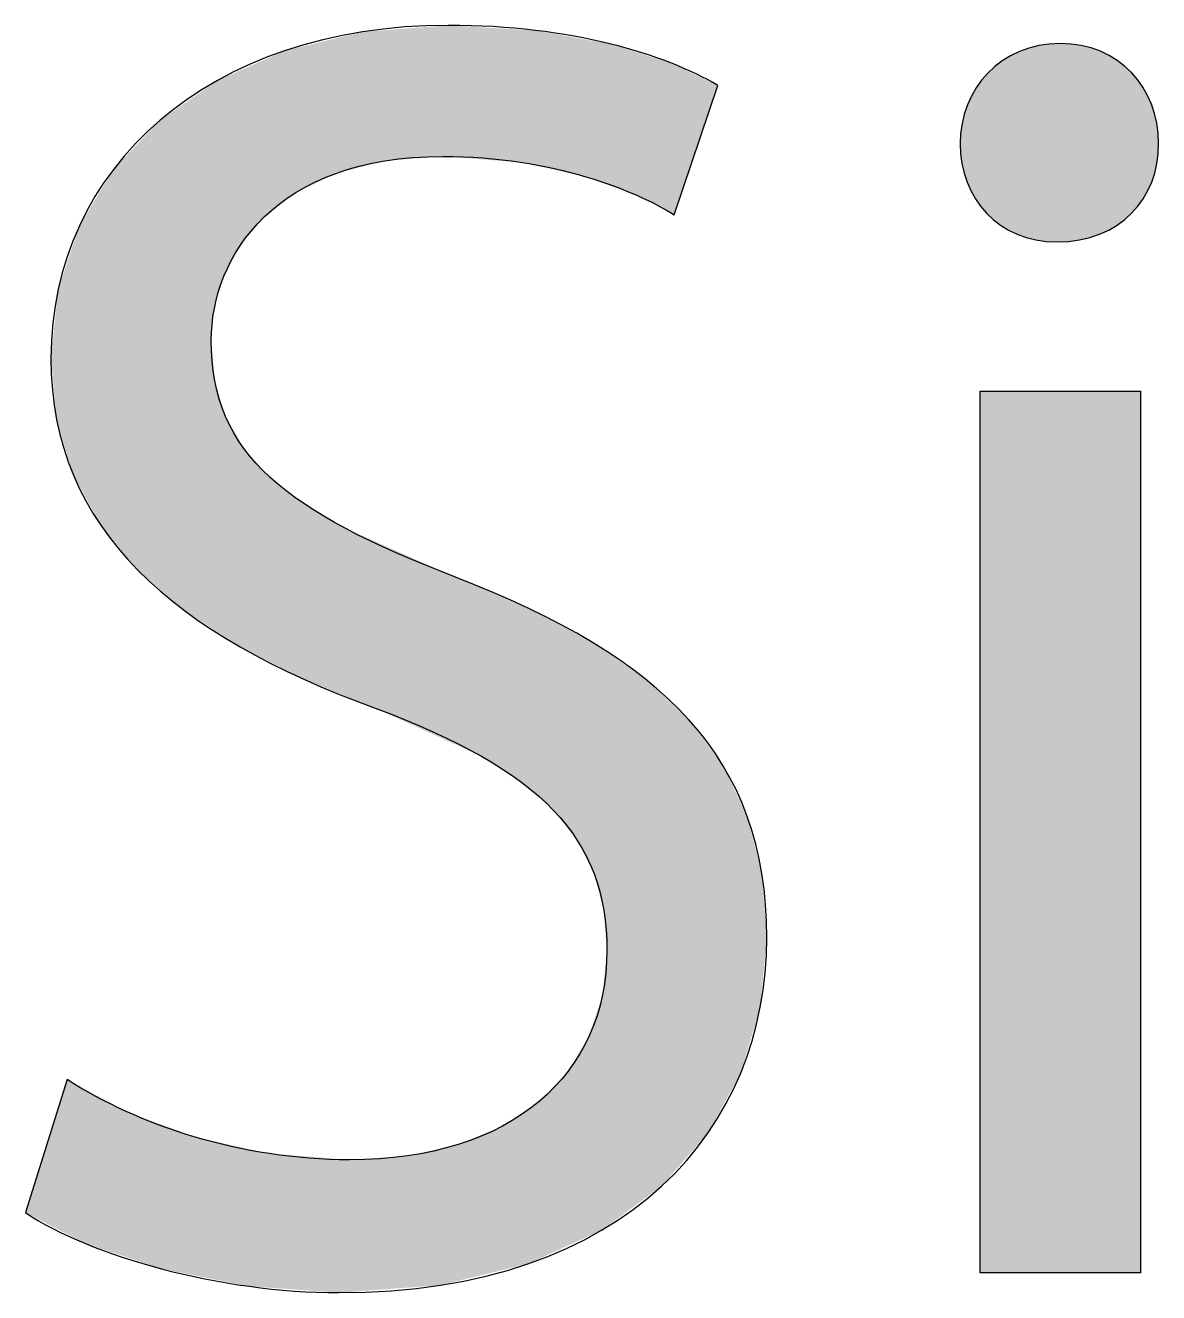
# Model space of a CAD drawing. Extents: x 0 to 360, y -268 to 0.
# Drawn here: x 191.298 to 193.163, y -177.433 to -175.346 of the extents above; entities that cross this region are included whole.
import ezdxf

# ---------------------------------------------------------------- set-up
doc = ezdxf.new("R2010")
doc.units = 0
doc.layers.add('LAYER_1', color=7, linetype='CONTINUOUS')

# ---------------------------------------------------------------- blocks, each defined once
blk = doc.blocks.new('*U257')
at = {"layer": 'LAYER_1', "color": 250}
for points in [[(191.8257, -175.586), (191.8143, -175.3665), (191.8257, -175.3638)], [(191.8322, -175.5843), (191.8257, -175.3638), (191.8322, -175.3622)], [(191.8533, -175.5789), (191.8322, -175.3622), (191.8533, -175.3571)], [(191.8742, -175.5735), (191.8533, -175.3571), (191.8742, -175.3555)], [(191.8897, -175.5696), (191.8742, -175.3555), (191.8897, -175.3543)], [(191.927, -175.5667), (191.8897, -175.3543), (191.927, -175.3515)], [(191.9815, -175.5625), (191.927, -175.3515), (191.9815, -175.3474)], [(191.9852, -175.5622), (191.9815, -175.3474), (191.9852, -175.3471)], [(191.9941, -175.5629), (191.9852, -175.3471), (191.9941, -175.3464)], [(191.9852, -175.5622), (191.9852, -175.3471), (191.9941, -175.5629)], [(191.9941, -175.5629), (191.9941, -175.3464), (192.0059, -175.5638)], [(192.0059, -175.5638), (192.0059, -175.3471), (192.0108, -175.5641)], [(192.0108, -175.5641), (192.0108, -175.3474), (192.0489, -175.567)], [(192.0489, -175.567), (192.0489, -175.3496), (192.0833, -175.5696)], [(192.0833, -175.5696), (192.0833, -175.3516), (192.1128, -175.5718)], [(192.1128, -175.5718), (192.1128, -175.3533), (192.1147, -175.5722)], [(192.1147, -175.5722), (192.1147, -175.3534), (192.1255, -175.5746)], [(192.1255, -175.5746), (192.1255, -175.354), (192.126, -175.5747)], [(192.126, -175.5747), (192.126, -175.354), (192.1373, -175.5772)], [(192.1373, -175.5772), (192.1373, -175.3547), (192.1437, -175.5786)], [(192.1437, -175.5786), (192.1437, -175.3558), (192.1671, -175.5838)], [(192.1671, -175.5838), (192.1671, -175.36), (192.1917, -175.5893)], [(192.1917, -175.5893), (192.1917, -175.3645), (192.2067, -175.5926)], [(191.7435, -175.6217), (191.7263, -175.3878), (191.7435, -175.3837)], [(191.7564, -175.6155), (191.7435, -175.3837), (191.7564, -175.3805)], [(191.7565, -175.6154), (191.7564, -175.3805), (191.7565, -175.3805)], [(191.8094, -175.5902), (191.7565, -175.3805), (191.8094, -175.3677)], [(191.8143, -175.5889), (191.8094, -175.3677), (191.8143, -175.3665)], [(192.2067, -175.5926), (192.2067, -175.3671), (192.2204, -175.5956)], [(192.2204, -175.5956), (192.2204, -175.3696), (192.2267, -175.5979)], [(192.2267, -175.5979), (192.2267, -175.3707), (192.2301, -175.5992)], [(192.2301, -175.5992), (192.2301, -175.3714), (192.2341, -175.6006)], [(192.2341, -175.6006), (192.2341, -175.3721), (192.2466, -175.6052)], [(192.2466, -175.6052), (192.2466, -175.3743), (192.248, -175.6057)], [(192.248, -175.6057), (192.248, -175.3746), (192.2501, -175.6065)], [(192.2501, -175.6065), (192.2501, -175.375), (192.2553, -175.6084)], [(192.2553, -175.6084), (192.2553, -175.3759), (192.2599, -175.6101)], [(192.2599, -175.6101), (192.2599, -175.3767), (192.3056, -175.6268)], [(191.6913, -175.6619), (191.6666, -175.4141), (191.6913, -175.4032)], [(191.7002, -175.6551), (191.6913, -175.4032), (191.7002, -175.3993)], [(191.7006, -175.6547), (191.7002, -175.3993), (191.7006, -175.3991)], [(191.7263, -175.635), (191.7006, -175.3991), (191.7263, -175.3878)], [(192.3056, -175.6268), (192.3056, -175.3911), (192.3182, -175.6333)], [(192.3182, -175.6333), (192.3182, -175.395), (192.3452, -175.6473)], [(192.3452, -175.6473), (192.3452, -175.4035), (192.3606, -175.6553)], [(191.6516, -175.7095), (191.6278, -175.4312), (191.6516, -175.4207)], [(191.652, -175.7086), (191.6516, -175.4207), (191.652, -175.4205)], [(191.6579, -175.7017), (191.652, -175.4205), (191.6579, -175.418)], [(191.6666, -175.6913), (191.6579, -175.418), (191.6666, -175.4141)], [(192.3606, -175.6553), (192.3606, -175.4083), (192.3662, -175.6582)], [(191.6042, -176.3388), (191.5762, -175.4637), (191.6042, -175.4442)], [(191.6092, -175.8124), (191.6042, -175.4442), (191.6092, -175.4407)], [(191.61, -175.8098), (191.6092, -175.4407), (191.61, -175.4402)], [(191.6147, -175.7941), (191.61, -175.4402), (191.6147, -175.437)], [(191.6249, -175.7595), (191.6147, -175.437), (191.6249, -175.4324)], [(191.6278, -175.7542), (191.6249, -175.4324), (191.6278, -175.4312)], [(191.5762, -176.3206), (191.5603, -175.4747), (191.5762, -175.4637)], [(191.5762, -176.3206), (191.5762, -175.4637), (191.6042, -176.3388)], [(191.5603, -176.3102), (191.5237, -175.5), (191.5603, -175.4747)], [(191.5603, -176.3102), (191.5603, -175.4747), (191.5762, -176.3206)], [(191.5199, -176.2752), (191.4835, -175.541), (191.5199, -175.5026)], [(191.5237, -176.2785), (191.5199, -175.5026), (191.5237, -175.5)], [(191.5199, -176.2752), (191.5199, -175.5026), (191.5237, -176.2785)], [(191.5237, -176.2785), (191.5237, -175.5), (191.5603, -176.3102)], [(191.4835, -176.2436), (191.4639, -175.5616), (191.4835, -175.541)], [(191.4835, -176.2436), (191.4835, -175.541), (191.5199, -176.2752)], [(191.4639, -176.2199), (191.4436, -175.5831), (191.4639, -175.5616)], [(191.4639, -176.2199), (191.4639, -175.5616), (191.4835, -176.2436)], [(191.4436, -176.1953), (191.4222, -175.6185), (191.4436, -175.5831)], [(191.4436, -176.1953), (191.4436, -175.5831), (191.4639, -176.2199)], [(191.4222, -176.1694), (191.3971, -175.6601), (191.4222, -175.6185)], [(191.4222, -176.1694), (191.4222, -175.6185), (191.4436, -176.1953)], [(191.3872, -176.1052), (191.3773, -175.7061), (191.3872, -175.6765)], [(191.3971, -176.1233), (191.3872, -175.6765), (191.3971, -175.6601)], [(191.3872, -176.1052), (191.3872, -175.6765), (191.3971, -176.1233)], [(191.3971, -176.1233), (191.3971, -175.6601), (191.4222, -176.1694)], [(191.3773, -176.087), (191.3671, -175.7365), (191.3773, -175.7061)], [(191.3773, -176.087), (191.3773, -175.7061), (191.3872, -176.1052)], [(191.3671, -176.0535), (191.3522, -175.7811), (191.3671, -175.7365)], [(191.3671, -176.0535), (191.3671, -175.7365), (191.3773, -176.087)], [(191.3522, -176.0043), (191.3497, -175.8056), (191.3522, -175.7811)], [(191.3522, -176.0043), (191.3522, -175.7811), (191.3671, -176.0535)], [(191.3497, -175.9958), (191.3403, -175.895), (191.3497, -175.8056)], [(191.3497, -175.9958), (191.3497, -175.8056), (191.3522, -176.0043)], [(191.6042, -176.3388), (191.6042, -175.8651), (191.6092, -176.3422)], [(191.6092, -176.3422), (191.6092, -175.9228), (191.61, -176.3427)], [(191.61, -176.3427), (191.61, -175.9316), (191.6147, -176.3457)], [(191.6147, -176.3457), (191.6147, -175.9471), (191.6249, -176.3524)], [(191.6249, -176.3524), (191.6249, -175.9811), (191.6278, -176.3543)], [(191.6278, -176.3543), (191.6278, -175.9905), (191.6516, -176.3698)], [(191.6516, -176.3698), (191.6516, -176.032), (191.652, -176.37)], [(191.652, -176.37), (191.652, -176.0328), (191.6579, -176.373)], [(191.6579, -176.373), (191.6579, -176.043), (191.6666, -176.3774)], [(191.6666, -176.3774), (191.6666, -176.0527), (191.6913, -176.39)], [(191.6913, -176.39), (191.6913, -176.08), (191.7002, -176.3945)], [(191.7002, -176.3945), (191.7002, -176.0898), (191.7006, -176.3947)], [(191.7006, -176.3947), (191.7006, -176.0903), (191.7263, -176.4077)], [(191.7263, -176.4077), (191.7263, -176.1104), (191.7435, -176.4165)], [(191.7435, -176.4165), (191.7435, -176.1238), (191.7564, -176.423)], [(191.7564, -176.423), (191.7564, -176.1339), (191.7565, -176.4231)], [(191.7565, -176.4231), (191.7565, -176.134), (191.8094, -176.4445)], [(191.8094, -176.4445), (191.8094, -176.1653), (191.8143, -176.4465)], [(191.8143, -176.4465), (191.8143, -176.1682), (191.8257, -176.4511)], [(191.8257, -176.4511), (191.8257, -176.175), (191.8322, -176.4537)], [(191.8322, -176.4537), (191.8322, -176.1779), (191.8533, -176.4622)], [(191.8533, -176.4622), (191.8533, -176.1872), (191.8742, -176.4707)], [(191.8742, -176.4707), (191.8742, -176.1965), (191.8897, -176.4777)], [(191.8897, -176.4777), (191.8897, -176.2034), (191.927, -176.4946)], [(191.927, -176.4946), (191.927, -176.2199), (191.9815, -176.5193)], [(191.9815, -176.5193), (191.9815, -176.2441), (191.9852, -176.521)], [(191.9852, -176.521), (191.9852, -176.2457), (191.9941, -176.5251)], [(191.9941, -176.5251), (191.9941, -176.2497), (192.0059, -176.5304)], [(192.0059, -176.5304), (192.0059, -176.2549), (192.0108, -176.5326)], [(192.0108, -176.5326), (192.0108, -176.257), (192.0489, -176.5499)], [(192.0489, -176.5499), (192.0489, -176.2732), (192.0833, -176.5722)], [(192.0833, -176.5722), (192.0833, -176.2879), (192.1128, -176.5915)], [(192.1128, -176.5915), (192.1128, -176.3005), (192.1147, -176.5927)], [(192.1147, -176.5927), (192.1147, -176.3013), (192.1255, -176.6021)], [(192.1255, -176.6021), (192.1255, -176.3059), (192.126, -176.6026)], [(192.126, -176.6026), (192.126, -176.3061), (192.1373, -176.6125)], [(192.1373, -176.6125), (192.1373, -176.3121), (192.1437, -176.6182)], [(192.1437, -176.6182), (192.1437, -176.3155), (192.1671, -176.6386)], [(192.1671, -176.6386), (192.1671, -176.328), (192.1917, -176.6697)], [(192.1917, -176.6697), (192.1917, -176.3411), (192.2067, -176.6885)], [(192.2067, -176.6885), (192.2067, -176.3491), (192.2204, -176.7158)], [(192.2204, -176.7158), (192.2204, -176.3564), (192.2267, -176.7283)], [(192.2267, -176.7283), (192.2267, -176.3597), (192.2301, -176.7352)], [(192.2301, -176.7352), (192.2301, -176.3616), (192.2341, -176.7431)], [(192.2341, -176.7431), (192.2341, -176.3643), (192.2466, -176.7902)], [(192.2466, -176.7902), (192.2466, -176.373), (192.248, -176.7954)], [(192.248, -176.7954), (192.248, -176.3739), (192.2501, -176.8032)], [(192.2501, -176.8032), (192.2501, -176.3753), (192.2553, -176.8695)], [(192.2553, -177.324), (192.2501, -176.922), (192.2553, -176.8695)], [(192.2501, -177.3278), (192.248, -176.9429), (192.2501, -176.922)], [(192.2466, -177.3304), (192.2341, -176.9862), (192.2466, -176.9472)], [(192.248, -177.3293), (192.2466, -176.9472), (192.248, -176.9429)], [(192.2341, -177.3361), (192.2301, -176.9986), (192.2341, -176.9862)], [(192.2267, -177.3395), (192.2204, -177.02), (192.2267, -177.0094)], [(192.2301, -177.3379), (192.2267, -177.0094), (192.2301, -176.9986)], [(192.2204, -177.3423), (192.2067, -177.0431), (192.2204, -177.02)], [(192.2067, -177.3486), (192.1917, -177.0682), (192.2067, -177.0431)], [(192.1917, -177.3554), (192.1671, -177.094), (192.1917, -177.0682)], [(191.3671, -177.3368), (191.3522, -177.1297), (191.3671, -177.0824)], [(191.3671, -177.3368), (191.3671, -177.0824), (191.3773, -177.342)], [(191.3773, -177.342), (191.3773, -177.0879), (191.3872, -177.3471)], [(191.3872, -177.3471), (191.3872, -177.0932), (191.3971, -177.3522)], [(192.1671, -177.3666), (192.1437, -177.1184), (192.1671, -177.094)], [(191.3971, -177.3522), (191.3971, -177.0985), (191.4222, -177.3605)], [(191.4222, -177.3605), (191.4222, -177.1121), (191.4436, -177.3676)], [(192.1437, -177.3773), (192.1373, -177.1227), (192.1437, -177.1184)], [(191.3497, -177.3278), (191.3403, -177.1678), (191.3497, -177.1379)], [(191.3522, -177.3291), (191.3497, -177.1379), (191.3522, -177.1297)], [(191.3497, -177.3278), (191.3497, -177.1379), (191.3522, -177.3291)], [(191.3522, -177.3291), (191.3522, -177.1297), (191.3671, -177.3368)], [(191.4436, -177.3676), (191.4436, -177.1236), (191.4639, -177.3744)], [(191.4639, -177.3744), (191.4639, -177.1346), (191.4835, -177.3808)], [(192.1128, -177.3887), (192.0833, -177.159), (192.1128, -177.1391)], [(192.1147, -177.3882), (192.1128, -177.1391), (192.1147, -177.1379)], [(192.1255, -177.3856), (192.1147, -177.1379), (192.1255, -177.1306)], [(192.126, -177.3854), (192.1255, -177.1306), (192.126, -177.1303)], [(192.1373, -177.3802), (192.126, -177.1303), (192.1373, -177.1227)], [(191.4835, -177.3808), (191.4835, -177.1419), (191.5199, -177.3929)], [(191.5199, -177.3929), (191.5199, -177.1555), (191.5237, -177.3941)], [(191.5237, -177.3941), (191.5237, -177.1569), (191.5603, -177.4014)], [(192.0833, -177.3959), (192.0489, -177.1733), (192.0833, -177.159)], [(191.3403, -177.323), (191.2982, -177.3013), (191.3403, -177.1678)], [(191.3403, -177.323), (191.3403, -177.1678), (191.3497, -177.3278)], [(191.5603, -177.4014), (191.5603, -177.1705), (191.5762, -177.4046)], [(191.5762, -177.4046), (191.5762, -177.1765), (191.6042, -177.4102)], [(192.0489, -177.4043), (192.0108, -177.1891), (192.0489, -177.1733)], [(191.6042, -177.4102), (191.6042, -177.1827), (191.6092, -177.4112)], [(191.6092, -177.4112), (191.6092, -177.1839), (191.61, -177.4113)], [(191.61, -177.4113), (191.61, -177.184), (191.6147, -177.4123)], [(191.6147, -177.4123), (191.6147, -177.1851), (191.6249, -177.4143)], [(191.6249, -177.4143), (191.6249, -177.1874), (191.6278, -177.4149)], [(191.6278, -177.4149), (191.6278, -177.188), (191.6516, -177.4196)], [(191.6516, -177.4196), (191.6516, -177.1934), (191.652, -177.4197)], [(191.652, -177.4197), (191.652, -177.1935), (191.6579, -177.4209)], [(191.6579, -177.4209), (191.6579, -177.1948), (191.6666, -177.4226)], [(191.6666, -177.4226), (191.6666, -177.1967), (191.6913, -177.4244)], [(191.9815, -177.4208), (191.927, -177.2079), (191.9815, -177.1957)], [(191.9852, -177.4199), (191.9815, -177.1957), (191.9852, -177.1949)], [(191.9941, -177.4177), (191.9852, -177.1949), (191.9941, -177.1929)], [(192.0059, -177.4148), (191.9941, -177.1929), (192.0059, -177.1902)], [(192.0108, -177.4136), (192.0059, -177.1902), (192.0108, -177.1891)], [(191.6913, -177.4244), (191.6913, -177.2023), (191.7002, -177.425)], [(191.7002, -177.425), (191.7002, -177.2043), (191.7006, -177.425)], [(191.7006, -177.425), (191.7006, -177.2043), (191.7263, -177.4268)], [(191.7263, -177.4268), (191.7263, -177.2062), (191.7435, -177.4281)], [(191.7435, -177.4281), (191.7435, -177.2076), (191.7564, -177.429)], [(191.7564, -177.429), (191.7564, -177.2085), (191.7565, -177.429)], [(191.7565, -177.429), (191.7565, -177.2086), (191.8094, -177.4327)], [(191.8094, -177.4327), (191.8094, -177.2126), (191.8143, -177.4331)], [(191.8533, -177.4302), (191.8322, -177.2143), (191.8533, -177.2129)], [(191.8742, -177.4287), (191.8533, -177.2129), (191.8742, -177.2115)], [(191.8897, -177.4275), (191.8742, -177.2115), (191.8897, -177.2104)], [(191.927, -177.4248), (191.8897, -177.2104), (191.927, -177.2079)]]:
    blk.add_solid(points, dxfattribs=at)
at = {"layer": 'LAYER_1', "color": 250, "extrusion": (0, 0, -1)}
for points in [[(-191.8257, -175.586), (-191.8257, -175.3638), (-191.8322, -175.5843)], [(-191.8322, -175.5843), (-191.8322, -175.3622), (-191.8533, -175.5789)], [(-191.8533, -175.5789), (-191.8533, -175.3571), (-191.8742, -175.5735)], [(-191.8742, -175.5735), (-191.8742, -175.3555), (-191.8897, -175.5696)], [(-191.8897, -175.5696), (-191.8897, -175.3543), (-191.927, -175.5667)], [(-191.927, -175.5667), (-191.927, -175.3515), (-191.9815, -175.5625)], [(-191.9815, -175.5625), (-191.9815, -175.3474), (-191.9852, -175.5622)], [(-192.0059, -175.5638), (-191.9941, -175.3464), (-192.0059, -175.3471)], [(-192.0108, -175.5641), (-192.0059, -175.3471), (-192.0108, -175.3474)], [(-192.0489, -175.567), (-192.0108, -175.3474), (-192.0489, -175.3496)], [(-192.0833, -175.5696), (-192.0489, -175.3496), (-192.0833, -175.3516)], [(-192.1128, -175.5718), (-192.0833, -175.3516), (-192.1128, -175.3533)], [(-192.1147, -175.5722), (-192.1128, -175.3533), (-192.1147, -175.3534)], [(-192.1255, -175.5746), (-192.1147, -175.3534), (-192.1255, -175.354)], [(-192.126, -175.5747), (-192.1255, -175.354), (-192.126, -175.354)], [(-192.1373, -175.5772), (-192.126, -175.354), (-192.1373, -175.3547)], [(-192.1437, -175.5786), (-192.1373, -175.3547), (-192.1437, -175.3558)], [(-192.1671, -175.5838), (-192.1437, -175.3558), (-192.1671, -175.36)], [(-192.1917, -175.5893), (-192.1671, -175.36), (-192.1917, -175.3645)], [(-192.2067, -175.5926), (-192.1917, -175.3645), (-192.2067, -175.3671)], [(-191.7435, -175.6217), (-191.7435, -175.3837), (-191.7564, -175.6155)], [(-191.7564, -175.6155), (-191.7564, -175.3805), (-191.7565, -175.6154)], [(-191.7565, -175.6154), (-191.7565, -175.3805), (-191.8094, -175.5902)], [(-191.8094, -175.5902), (-191.8094, -175.3677), (-191.8143, -175.5889)], [(-191.8143, -175.5889), (-191.8143, -175.3665), (-191.8257, -175.586)], [(-192.2204, -175.5956), (-192.2067, -175.3671), (-192.2204, -175.3696)], [(-192.2267, -175.5979), (-192.2204, -175.3696), (-192.2267, -175.3707)], [(-192.2301, -175.5992), (-192.2267, -175.3707), (-192.2301, -175.3714)], [(-192.2341, -175.6006), (-192.2301, -175.3714), (-192.2341, -175.3721)], [(-192.2466, -175.6052), (-192.2341, -175.3721), (-192.2466, -175.3743)], [(-192.248, -175.6057), (-192.2466, -175.3743), (-192.248, -175.3746)], [(-192.2501, -175.6065), (-192.248, -175.3746), (-192.2501, -175.375)], [(-192.2553, -175.6084), (-192.2501, -175.375), (-192.2553, -175.3759)], [(-192.2599, -175.6101), (-192.2553, -175.3759), (-192.2599, -175.3767)], [(-192.3056, -175.6268), (-192.2599, -175.3767), (-192.3056, -175.3911)], [(-191.6913, -175.6619), (-191.6913, -175.4032), (-191.7002, -175.6551)], [(-191.7002, -175.6551), (-191.7002, -175.3993), (-191.7006, -175.6547)], [(-191.7006, -175.6547), (-191.7006, -175.3991), (-191.7263, -175.635)], [(-191.7263, -175.635), (-191.7263, -175.3878), (-191.7435, -175.6217)], [(-192.3182, -175.6333), (-192.3056, -175.3911), (-192.3182, -175.395)], [(-192.3452, -175.6473), (-192.3182, -175.395), (-192.3452, -175.4035)], [(-192.3606, -175.6553), (-192.3452, -175.4035), (-192.3606, -175.4083)], [(-191.6516, -175.7095), (-191.6516, -175.4207), (-191.652, -175.7086)], [(-191.652, -175.7086), (-191.652, -175.4205), (-191.6579, -175.7017)], [(-191.6579, -175.7017), (-191.6579, -175.418), (-191.6666, -175.6913)], [(-191.6666, -175.6913), (-191.6666, -175.4141), (-191.6913, -175.6619)], [(-192.3662, -175.6582), (-192.3606, -175.4083), (-192.3662, -175.411)], [(-192.3662, -175.6582), (-192.3662, -175.411), (-192.3903, -175.5865)], [(-192.3903, -175.5865), (-192.3662, -175.411), (-192.3903, -175.4225)], [(-192.3903, -175.5865), (-192.3903, -175.4225), (-192.4214, -175.4942)], [(-192.4214, -175.4942), (-192.3903, -175.4225), (-192.4214, -175.4374)], [(-191.6042, -175.8651), (-191.6042, -175.4442), (-191.6092, -175.8124)], [(-191.6092, -175.8124), (-191.6092, -175.4407), (-191.61, -175.8098)], [(-191.61, -175.8098), (-191.61, -175.4402), (-191.6147, -175.7941)], [(-191.6147, -175.7941), (-191.6147, -175.437), (-191.6249, -175.7595)], [(-191.6249, -175.7595), (-191.6249, -175.4324), (-191.6278, -175.7542)], [(-191.6278, -175.7542), (-191.6278, -175.4312), (-191.6516, -175.7095)], [(-192.4214, -175.4942), (-192.4214, -175.4374), (-192.4379, -175.4453)], [(-191.6092, -176.3422), (-191.6042, -175.8651), (-191.6092, -175.9228)], [(-191.61, -176.3427), (-191.6092, -175.9228), (-191.61, -175.9316)], [(-191.6147, -176.3457), (-191.61, -175.9316), (-191.6147, -175.9471)], [(-191.6249, -176.3524), (-191.6147, -175.9471), (-191.6249, -175.9811)], [(-191.6278, -176.3543), (-191.6249, -175.9811), (-191.6278, -175.9905)], [(-191.6516, -176.3698), (-191.6278, -175.9905), (-191.6516, -176.032)], [(-191.652, -176.37), (-191.6516, -176.032), (-191.652, -176.0328)], [(-191.6579, -176.373), (-191.652, -176.0328), (-191.6579, -176.043)], [(-191.6666, -176.3774), (-191.6579, -176.043), (-191.6666, -176.0527)], [(-191.6913, -176.39), (-191.6666, -176.0527), (-191.6913, -176.08)], [(-191.7002, -176.3945), (-191.6913, -176.08), (-191.7002, -176.0898)], [(-191.7006, -176.3947), (-191.7002, -176.0898), (-191.7006, -176.0903)], [(-191.7263, -176.4077), (-191.7006, -176.0903), (-191.7263, -176.1104)], [(-191.7435, -176.4165), (-191.7263, -176.1104), (-191.7435, -176.1238)], [(-191.7564, -176.423), (-191.7435, -176.1238), (-191.7564, -176.1339)], [(-191.7565, -176.4231), (-191.7564, -176.1339), (-191.7565, -176.134)], [(-191.8094, -176.4445), (-191.7565, -176.134), (-191.8094, -176.1653)], [(-191.8143, -176.4465), (-191.8094, -176.1653), (-191.8143, -176.1682)], [(-191.8257, -176.4511), (-191.8143, -176.1682), (-191.8257, -176.175)], [(-191.8322, -176.4537), (-191.8257, -176.175), (-191.8322, -176.1779)], [(-191.8533, -176.4622), (-191.8322, -176.1779), (-191.8533, -176.1872)], [(-191.8742, -176.4707), (-191.8533, -176.1872), (-191.8742, -176.1965)], [(-191.8897, -176.4777), (-191.8742, -176.1965), (-191.8897, -176.2034)], [(-191.927, -176.4946), (-191.8897, -176.2034), (-191.927, -176.2199)], [(-191.9815, -176.5193), (-191.927, -176.2199), (-191.9815, -176.2441)], [(-191.9852, -176.521), (-191.9815, -176.2441), (-191.9852, -176.2457)], [(-191.9941, -176.5251), (-191.9852, -176.2457), (-191.9941, -176.2497)], [(-192.0059, -176.5304), (-191.9941, -176.2497), (-192.0059, -176.2549)], [(-192.0108, -176.5326), (-192.0059, -176.2549), (-192.0108, -176.257)], [(-192.0489, -176.5499), (-192.0108, -176.257), (-192.0489, -176.2732)], [(-192.0833, -176.5722), (-192.0489, -176.2732), (-192.0833, -176.2879)], [(-192.1128, -176.5915), (-192.0833, -176.2879), (-192.1128, -176.3005)], [(-192.1147, -176.5927), (-192.1128, -176.3005), (-192.1147, -176.3013)], [(-192.1255, -176.6021), (-192.1147, -176.3013), (-192.1255, -176.3059)], [(-192.126, -176.6026), (-192.1255, -176.3059), (-192.126, -176.3061)], [(-192.1373, -176.6125), (-192.126, -176.3061), (-192.1373, -176.3121)], [(-192.1437, -176.6182), (-192.1373, -176.3121), (-192.1437, -176.3155)], [(-192.1671, -176.6386), (-192.1437, -176.3155), (-192.1671, -176.328)], [(-192.1917, -176.6697), (-192.1671, -176.328), (-192.1917, -176.3411)], [(-192.2067, -176.6885), (-192.1917, -176.3411), (-192.2067, -176.3491)], [(-192.2204, -176.7158), (-192.2067, -176.3491), (-192.2204, -176.3564)], [(-192.2267, -176.7283), (-192.2204, -176.3564), (-192.2267, -176.3597)], [(-192.2301, -176.7352), (-192.2267, -176.3597), (-192.2301, -176.3616)], [(-192.2341, -176.7431), (-192.2301, -176.3616), (-192.2341, -176.3643)], [(-192.2466, -176.7902), (-192.2341, -176.3643), (-192.2466, -176.373)], [(-192.248, -176.7954), (-192.2466, -176.373), (-192.248, -176.3739)], [(-192.2501, -176.8032), (-192.248, -176.3739), (-192.2501, -176.3753)], [(-192.2553, -176.8695), (-192.2501, -176.3753), (-192.2553, -176.3789)], [(-192.2553, -177.324), (-192.2553, -176.3789), (-192.2599, -177.3206)], [(-192.2599, -177.3206), (-192.2553, -176.3789), (-192.2599, -176.3821)], [(-192.2599, -177.3206), (-192.2599, -176.3821), (-192.3056, -177.2869)], [(-192.3056, -177.2869), (-192.2599, -176.3821), (-192.3056, -176.4137)], [(-192.3056, -177.2869), (-192.3056, -176.4137), (-192.3182, -177.2776)], [(-192.3182, -177.2776), (-192.3056, -176.4137), (-192.3182, -176.4224)], [(-192.3182, -177.2776), (-192.3182, -176.4224), (-192.3452, -177.2578)], [(-192.3452, -177.2578), (-192.3182, -176.4224), (-192.3452, -176.4476)], [(-192.3452, -177.2578), (-192.3452, -176.4476), (-192.3606, -177.2401)], [(-192.3606, -177.2401), (-192.3452, -176.4476), (-192.3606, -176.462)], [(-192.3606, -177.2401), (-192.3606, -176.462), (-192.3662, -177.2337)], [(-192.3662, -177.2337), (-192.3606, -176.462), (-192.3662, -176.4673)], [(-192.3662, -177.2337), (-192.3662, -176.4673), (-192.3903, -177.2061)], [(-192.3903, -177.2061), (-192.3662, -176.4673), (-192.3903, -176.4899)], [(-192.3903, -177.2061), (-192.3903, -176.4899), (-192.4214, -177.1705)], [(-192.4214, -177.1705), (-192.3903, -176.4899), (-192.4214, -176.5315)], [(-192.4214, -177.1705), (-192.4214, -176.5315), (-192.4379, -177.1404)], [(-192.4379, -177.1404), (-192.4214, -176.5315), (-192.4379, -176.5536)], [(-192.4379, -177.1404), (-192.4379, -176.5536), (-192.4464, -177.1247)], [(-192.4464, -177.1247), (-192.4379, -176.5536), (-192.4464, -176.565)], [(-192.4464, -177.1247), (-192.4464, -176.565), (-192.4755, -177.0714)], [(-192.4755, -177.0714), (-192.4464, -176.565), (-192.4755, -176.6261)], [(-192.4755, -177.0714), (-192.4755, -176.6261), (-192.4864, -177.0347)], [(-192.4864, -177.0347), (-192.4755, -176.6261), (-192.4864, -176.6491)], [(-192.4864, -177.0347), (-192.4864, -176.6491), (-192.5078, -176.9632)], [(-192.5078, -176.9632), (-192.4864, -176.6491), (-192.5078, -176.7326)], [(-192.5078, -176.9632), (-192.5078, -176.7326), (-192.5105, -176.9343)], [(-192.5105, -176.9343), (-192.5078, -176.7326), (-192.5105, -176.7432)], [(-192.5105, -176.9343), (-192.5105, -176.7432), (-192.5185, -176.8485)], [(-192.2501, -177.3278), (-192.2501, -176.922), (-192.2553, -177.324)], [(-192.2466, -177.3304), (-192.2466, -176.9472), (-192.248, -177.3293)], [(-192.248, -177.3293), (-192.248, -176.9429), (-192.2501, -177.3278)], [(-192.2341, -177.3361), (-192.2341, -176.9862), (-192.2466, -177.3304)], [(-192.2267, -177.3395), (-192.2267, -177.0094), (-192.2301, -177.3379)], [(-192.2301, -177.3379), (-192.2301, -176.9986), (-192.2341, -177.3361)], [(-192.2204, -177.3423), (-192.2204, -177.02), (-192.2267, -177.3395)], [(-192.2067, -177.3486), (-192.2067, -177.0431), (-192.2204, -177.3423)], [(-192.1917, -177.3554), (-192.1917, -177.0682), (-192.2067, -177.3486)], [(-191.3773, -177.342), (-191.3671, -177.0824), (-191.3773, -177.0879)], [(-191.3872, -177.3471), (-191.3773, -177.0879), (-191.3872, -177.0932)], [(-191.3971, -177.3522), (-191.3872, -177.0932), (-191.3971, -177.0985)], [(-192.1671, -177.3666), (-192.1671, -177.094), (-192.1917, -177.3554)], [(-191.4222, -177.3605), (-191.3971, -177.0985), (-191.4222, -177.1121)], [(-191.4436, -177.3676), (-191.4222, -177.1121), (-191.4436, -177.1236)], [(-192.1437, -177.3773), (-192.1437, -177.1184), (-192.1671, -177.3666)], [(-191.4639, -177.3744), (-191.4436, -177.1236), (-191.4639, -177.1346)], [(-191.4835, -177.3808), (-191.4639, -177.1346), (-191.4835, -177.1419)], [(-192.1128, -177.3887), (-192.1128, -177.1391), (-192.1147, -177.3882)], [(-192.1147, -177.3882), (-192.1147, -177.1379), (-192.1255, -177.3856)], [(-192.1255, -177.3856), (-192.1255, -177.1306), (-192.126, -177.3854)], [(-192.126, -177.3854), (-192.126, -177.1303), (-192.1373, -177.3802)], [(-192.1373, -177.3802), (-192.1373, -177.1227), (-192.1437, -177.3773)], [(-191.5199, -177.3929), (-191.4835, -177.1419), (-191.5199, -177.1555)], [(-191.5237, -177.3941), (-191.5199, -177.1555), (-191.5237, -177.1569)], [(-191.5603, -177.4014), (-191.5237, -177.1569), (-191.5603, -177.1705)], [(-192.0833, -177.3959), (-192.0833, -177.159), (-192.1128, -177.3887)], [(-191.5762, -177.4046), (-191.5603, -177.1705), (-191.5762, -177.1765)], [(-191.6042, -177.4102), (-191.5762, -177.1765), (-191.6042, -177.1827)], [(-192.0489, -177.4043), (-192.0489, -177.1733), (-192.0833, -177.3959)], [(-191.6092, -177.4112), (-191.6042, -177.1827), (-191.6092, -177.1839)], [(-191.61, -177.4113), (-191.6092, -177.1839), (-191.61, -177.184)], [(-191.6147, -177.4123), (-191.61, -177.184), (-191.6147, -177.1851)], [(-191.6249, -177.4143), (-191.6147, -177.1851), (-191.6249, -177.1874)], [(-191.6278, -177.4149), (-191.6249, -177.1874), (-191.6278, -177.188)], [(-191.6516, -177.4196), (-191.6278, -177.188), (-191.6516, -177.1934)], [(-191.652, -177.4197), (-191.6516, -177.1934), (-191.652, -177.1935)], [(-191.6579, -177.4209), (-191.652, -177.1935), (-191.6579, -177.1948)], [(-191.6666, -177.4226), (-191.6579, -177.1948), (-191.6666, -177.1967)], [(-191.6913, -177.4244), (-191.6666, -177.1967), (-191.6913, -177.2023)], [(-191.9815, -177.4208), (-191.9815, -177.1957), (-191.9852, -177.4199)], [(-191.9852, -177.4199), (-191.9852, -177.1949), (-191.9941, -177.4177)], [(-191.9941, -177.4177), (-191.9941, -177.1929), (-192.0059, -177.4148)], [(-192.0059, -177.4148), (-192.0059, -177.1902), (-192.0108, -177.4136)], [(-192.0108, -177.4136), (-192.0108, -177.1891), (-192.0489, -177.4043)], [(-191.7002, -177.425), (-191.6913, -177.2023), (-191.7002, -177.2043)], [(-191.7006, -177.425), (-191.7002, -177.2043), (-191.7006, -177.2043)], [(-191.7263, -177.4268), (-191.7006, -177.2043), (-191.7263, -177.2062)], [(-191.7435, -177.4281), (-191.7263, -177.2062), (-191.7435, -177.2076)], [(-191.7564, -177.429), (-191.7435, -177.2076), (-191.7564, -177.2085)], [(-191.7565, -177.429), (-191.7564, -177.2085), (-191.7565, -177.2086)], [(-191.8094, -177.4327), (-191.7565, -177.2086), (-191.8094, -177.2126)], [(-191.8143, -177.4331), (-191.8094, -177.2126), (-191.8143, -177.213)], [(-191.8143, -177.4331), (-191.8143, -177.213), (-191.8257, -177.4323)], [(-191.8257, -177.4323), (-191.8143, -177.213), (-191.8257, -177.2138)], [(-191.8257, -177.4323), (-191.8257, -177.2138), (-191.8322, -177.4318)], [(-191.8322, -177.4318), (-191.8257, -177.2138), (-191.8322, -177.2143)], [(-191.8322, -177.4318), (-191.8322, -177.2143), (-191.8533, -177.4302)], [(-191.8533, -177.4302), (-191.8533, -177.2129), (-191.8742, -177.4287)], [(-191.8742, -177.4287), (-191.8742, -177.2115), (-191.8897, -177.4275)], [(-191.8897, -177.4275), (-191.8897, -177.2104), (-191.927, -177.4248)], [(-191.927, -177.4248), (-191.927, -177.2079), (-191.9815, -177.4208)]]:
    blk.add_solid(points, dxfattribs=at)
blk = doc.blocks.new('*U258')
at = {"layer": 'LAYER_1', "color": 250}
for points in [[(192.9455, -175.6959), (192.9342, -175.3895), (192.9455, -175.3854)], [(192.9497, -175.697), (192.9455, -175.3854), (192.9497, -175.3839)], [(192.9455, -175.6959), (192.9455, -175.3854), (192.9497, -175.697)], [(192.9614, -175.6999), (192.9497, -175.3839), (192.9614, -175.3809)], [(192.9497, -175.697), (192.9497, -175.3839), (192.9614, -175.6999)], [(192.9661, -175.7006), (192.9614, -175.3809), (192.9661, -175.3798)], [(192.9614, -175.6999), (192.9614, -175.3809), (192.9661, -175.7006)], [(192.9783, -175.7023), (192.9661, -175.3798), (192.9783, -175.378)], [(192.9661, -175.7006), (192.9661, -175.3798), (192.9783, -175.7023)], [(192.9834, -175.7026), (192.9783, -175.378), (192.9834, -175.3772)], [(192.9783, -175.7023), (192.9783, -175.378), (192.9834, -175.7026)], [(192.996, -175.7031), (192.9834, -175.3772), (192.996, -175.3766)], [(192.9834, -175.7026), (192.9834, -175.3772), (192.996, -175.7031)], [(193.0015, -175.7029), (192.996, -175.3766), (193.0015, -175.3764)], [(192.9032, -175.6756), (192.8936, -175.4144), (192.9032, -175.407)], [(192.9061, -175.6774), (192.9032, -175.407), (192.9061, -175.4048)], [(192.9032, -175.6756), (192.9032, -175.407), (192.9061, -175.6774)], [(192.9163, -175.6837), (192.9061, -175.4048), (192.9163, -175.3985)], [(192.9061, -175.6774), (192.9061, -175.4048), (192.9163, -175.6837)], [(192.9196, -175.6853), (192.9163, -175.3985), (192.9196, -175.3965)], [(192.9163, -175.6837), (192.9163, -175.3985), (192.9196, -175.6853)], [(192.9304, -175.6905), (192.9196, -175.3965), (192.9304, -175.3913)], [(192.9196, -175.6853), (192.9196, -175.3965), (192.9304, -175.6905)], [(192.9342, -175.6918), (192.9304, -175.3913), (192.9342, -175.3895)], [(192.9304, -175.6905), (192.9304, -175.3913), (192.9342, -175.6918)], [(192.9342, -175.6918), (192.9342, -175.3895), (192.9455, -175.6959)], [(192.8802, -175.6559), (192.872, -175.4368), (192.8802, -175.4274)], [(192.8822, -175.6578), (192.8802, -175.4274), (192.8822, -175.4251)], [(192.8802, -175.6559), (192.8802, -175.4274), (192.8822, -175.6578)], [(192.8912, -175.6663), (192.8822, -175.4251), (192.8912, -175.4166)], [(192.8822, -175.6578), (192.8822, -175.4251), (192.8912, -175.6663)], [(192.8936, -175.6682), (192.8912, -175.4166), (192.8936, -175.4144)], [(192.8912, -175.6663), (192.8912, -175.4166), (192.8936, -175.6682)], [(192.8936, -175.6682), (192.8936, -175.4144), (192.9032, -175.6756)], [(192.8699, -175.6437), (192.8629, -175.4495), (192.8699, -175.4398)], [(192.8704, -175.6444), (192.8699, -175.4398), (192.8704, -175.439)], [(192.8699, -175.6437), (192.8699, -175.4398), (192.8704, -175.6444)], [(192.872, -175.6463), (192.8704, -175.439), (192.872, -175.4368)], [(192.8704, -175.6444), (192.8704, -175.439), (192.872, -175.6463)], [(192.872, -175.6463), (192.872, -175.4368), (192.8802, -175.6559)], [(192.8543, -175.6186), (192.8487, -175.4775), (192.8543, -175.4651)], [(192.8552, -175.6202), (192.8543, -175.4651), (192.8552, -175.4631)], [(192.8543, -175.6186), (192.8543, -175.4651), (192.8552, -175.6202)], [(192.8617, -175.632), (192.8552, -175.4631), (192.8617, -175.4516)], [(192.8552, -175.6202), (192.8552, -175.4631), (192.8617, -175.632)], [(192.8629, -175.6337), (192.8617, -175.4516), (192.8629, -175.4495)], [(192.8617, -175.632), (192.8617, -175.4516), (192.8629, -175.6337)], [(192.8629, -175.6337), (192.8629, -175.4495), (192.8699, -175.6437)], [(192.8481, -175.6045), (192.8436, -175.4926), (192.8481, -175.4792)], [(192.8487, -175.6058), (192.8481, -175.4792), (192.8487, -175.4775)], [(192.8481, -175.6045), (192.8481, -175.4792), (192.8487, -175.6058)], [(192.8487, -175.6058), (192.8487, -175.4775), (192.8543, -175.6186)], [(192.8397, -175.574), (192.8376, -175.5246), (192.8397, -175.5094)], [(192.8398, -175.5747), (192.8397, -175.5094), (192.8398, -175.5083)], [(192.8397, -175.574), (192.8397, -175.5094), (192.8398, -175.5747)], [(192.8432, -175.5896), (192.8398, -175.5083), (192.8432, -175.494)], [(192.8398, -175.5747), (192.8398, -175.5083), (192.8432, -175.5896)], [(192.8436, -175.5906), (192.8432, -175.494), (192.8436, -175.4926)], [(192.8432, -175.5896), (192.8432, -175.494), (192.8436, -175.5906)], [(192.8436, -175.5906), (192.8436, -175.4926), (192.8481, -175.6045)], [(192.8375, -175.5579), (192.8368, -175.5412), (192.8375, -175.5254)], [(192.8376, -175.5582), (192.8375, -175.5254), (192.8376, -175.5246)], [(192.8375, -175.5579), (192.8375, -175.5254), (192.8376, -175.5582)], [(192.8376, -175.5582), (192.8376, -175.5246), (192.8397, -175.574)]]:
    blk.add_solid(points, dxfattribs=at)
at = {"layer": 'LAYER_1', "color": 250, "extrusion": (0, 0, -1)}
for points in [[(-192.996, -175.7031), (-192.996, -175.3766), (-193.0015, -175.7029)], [(-193.0015, -175.7029), (-193.0015, -175.3764), (-193.0151, -175.7023)], [(-193.0151, -175.7023), (-193.0015, -175.3764), (-193.0151, -175.377)], [(-193.0151, -175.7023), (-193.0151, -175.377), (-193.0192, -175.7018)], [(-193.0192, -175.7018), (-193.0151, -175.377), (-193.0192, -175.3772)], [(-193.0192, -175.7018), (-193.0192, -175.3772), (-193.0332, -175.6999)], [(-193.0332, -175.6999), (-193.0192, -175.3772), (-193.0332, -175.3792)], [(-193.0332, -175.6999), (-193.0332, -175.3792), (-193.0361, -175.6992)], [(-193.0361, -175.6992), (-193.0332, -175.3792), (-193.0361, -175.3797)], [(-193.0361, -175.6992), (-193.0361, -175.3797), (-193.0503, -175.6959)], [(-193.0503, -175.6959), (-193.0361, -175.3797), (-193.0503, -175.3832)], [(-193.0503, -175.6959), (-193.0503, -175.3832), (-193.0522, -175.6953)], [(-193.0522, -175.6953), (-193.0503, -175.3832), (-193.0522, -175.3836)], [(-193.0522, -175.6953), (-193.0522, -175.3836), (-193.0663, -175.6905)], [(-193.0663, -175.6905), (-193.0522, -175.3836), (-193.0663, -175.3887)], [(-193.0663, -175.6905), (-193.0663, -175.3887), (-193.0675, -175.69)], [(-193.0675, -175.69), (-193.0663, -175.3887), (-193.0675, -175.3891)], [(-193.0675, -175.69), (-193.0675, -175.3891), (-193.0812, -175.6837)], [(-193.0812, -175.6837), (-193.0675, -175.3891), (-193.0812, -175.3956)], [(-193.0812, -175.6837), (-193.0812, -175.3956), (-193.0818, -175.6834)], [(-193.0818, -175.6834), (-193.0812, -175.3956), (-193.0818, -175.3959)], [(-193.0818, -175.6834), (-193.0818, -175.3959), (-193.095, -175.6756)], [(-193.095, -175.6756), (-193.0818, -175.3959), (-193.095, -175.404)], [(-193.095, -175.6756), (-193.095, -175.404), (-193.0951, -175.6755)], [(-193.0951, -175.6755), (-193.095, -175.404), (-193.0951, -175.4041)], [(-193.0951, -175.6755), (-193.0951, -175.4041), (-193.1074, -175.6664)], [(-193.1074, -175.6664), (-193.0951, -175.4041), (-193.1074, -175.4134)], [(-193.1074, -175.6664), (-193.1074, -175.4134), (-193.1076, -175.6663)], [(-193.1076, -175.6663), (-193.1074, -175.4134), (-193.1076, -175.4136)], [(-193.1076, -175.6663), (-193.1076, -175.4136), (-193.1186, -175.6562)], [(-193.1186, -175.6562), (-193.1076, -175.4136), (-193.1186, -175.424)], [(-193.1186, -175.6562), (-193.1186, -175.424), (-193.119, -175.6559)], [(-193.119, -175.6559), (-193.1186, -175.424), (-193.119, -175.4244)], [(-193.119, -175.6559), (-193.119, -175.4244), (-193.1287, -175.6449)], [(-193.1287, -175.6449), (-193.119, -175.4244), (-193.1287, -175.4356)], [(-193.1287, -175.6449), (-193.1287, -175.4356), (-193.1291, -175.6444)], [(-193.1291, -175.6444), (-193.1287, -175.4356), (-193.1291, -175.4362)], [(-193.1291, -175.6444), (-193.1291, -175.4362), (-193.1338, -175.6379)], [(-193.1338, -175.6379), (-193.1291, -175.4362), (-193.1338, -175.4428)], [(-193.1338, -175.6379), (-193.1338, -175.4428), (-193.1376, -175.6326)], [(-193.1376, -175.6326), (-193.1338, -175.4428), (-193.1376, -175.4483)], [(-193.1376, -175.6326), (-193.1376, -175.4483), (-193.138, -175.632)], [(-193.138, -175.632), (-193.1376, -175.4483), (-193.138, -175.449)], [(-193.138, -175.632), (-193.138, -175.449), (-193.1453, -175.6193)], [(-193.1453, -175.6193), (-193.138, -175.449), (-193.1453, -175.4618)], [(-193.1453, -175.6193), (-193.1453, -175.4618), (-193.1457, -175.6186)], [(-193.1457, -175.6186), (-193.1453, -175.4618), (-193.1457, -175.4627)], [(-193.1457, -175.6186), (-193.1457, -175.4627), (-193.1517, -175.6051)], [(-193.1517, -175.6051), (-193.1457, -175.4627), (-193.1517, -175.4763)], [(-193.1517, -175.6051), (-193.1517, -175.4763), (-193.152, -175.6045)], [(-193.152, -175.6045), (-193.1517, -175.4763), (-193.152, -175.4772)], [(-193.152, -175.6045), (-193.152, -175.4772), (-193.1567, -175.5902)], [(-193.1567, -175.5902), (-193.152, -175.4772), (-193.1567, -175.4915)], [(-193.1567, -175.5902), (-193.1567, -175.4915), (-193.1569, -175.5896)], [(-193.1569, -175.5896), (-193.1567, -175.4915), (-193.1569, -175.4924)], [(-193.1569, -175.5896), (-193.1569, -175.4924), (-193.1604, -175.5744)], [(-193.1604, -175.5744), (-193.1569, -175.4924), (-193.1604, -175.5075)], [(-193.1604, -175.5744), (-193.1604, -175.5075), (-193.1605, -175.574)], [(-193.1605, -175.574), (-193.1604, -175.5075), (-193.1605, -175.5082)], [(-193.1605, -175.574), (-193.1605, -175.5082), (-193.1626, -175.5581)], [(-193.1626, -175.5581), (-193.1605, -175.5082), (-193.1626, -175.5241)], [(-193.1626, -175.5581), (-193.1626, -175.5241), (-193.1627, -175.5579)], [(-193.1627, -175.5579), (-193.1626, -175.5241), (-193.1627, -175.5247)], [(-193.1627, -175.5579), (-193.1627, -175.5247), (-193.1634, -175.5412)], [(-192.8699, -177.4002), (-192.8699, -175.949), (-192.8704, -177.4002)], [(-192.8704, -177.4002), (-192.8699, -175.949), (-192.8704, -175.949)], [(-192.8704, -177.4002), (-192.8704, -175.949), (-192.872, -177.4002)], [(-192.872, -177.4002), (-192.8704, -175.949), (-192.872, -175.949)], [(-192.872, -177.4002), (-192.872, -175.949), (-192.8802, -177.4002)], [(-192.8802, -177.4002), (-192.872, -175.949), (-192.8802, -175.949)], [(-192.8802, -177.4002), (-192.8802, -175.949), (-192.8822, -177.4002)], [(-192.8822, -177.4002), (-192.8802, -175.949), (-192.8822, -175.949)], [(-192.8822, -177.4002), (-192.8822, -175.949), (-192.8912, -177.4002)], [(-192.8912, -177.4002), (-192.8822, -175.949), (-192.8912, -175.949)], [(-192.8912, -177.4002), (-192.8912, -175.949), (-192.8936, -177.4002)], [(-192.8936, -177.4002), (-192.8912, -175.949), (-192.8936, -175.949)], [(-192.8936, -177.4002), (-192.8936, -175.949), (-192.9032, -177.4002)], [(-192.9032, -177.4002), (-192.8936, -175.949), (-192.9032, -175.949)], [(-192.9032, -177.4002), (-192.9032, -175.949), (-192.9061, -177.4002)], [(-192.9061, -177.4002), (-192.9032, -175.949), (-192.9061, -175.949)], [(-192.9061, -177.4002), (-192.9061, -175.949), (-192.9163, -177.4002)], [(-192.9163, -177.4002), (-192.9061, -175.949), (-192.9163, -175.949)], [(-192.9163, -177.4002), (-192.9163, -175.949), (-192.9196, -177.4002)], [(-192.9196, -177.4002), (-192.9163, -175.949), (-192.9196, -175.949)], [(-192.9196, -177.4002), (-192.9196, -175.949), (-192.9304, -177.4002)], [(-192.9304, -177.4002), (-192.9196, -175.949), (-192.9304, -175.949)], [(-192.9304, -177.4002), (-192.9304, -175.949), (-192.9342, -177.4002)], [(-192.9342, -177.4002), (-192.9304, -175.949), (-192.9342, -175.949)], [(-192.9342, -177.4002), (-192.9342, -175.949), (-192.9455, -177.4002)], [(-192.9455, -177.4002), (-192.9342, -175.949), (-192.9455, -175.949)], [(-192.9455, -177.4002), (-192.9455, -175.949), (-192.9497, -177.4002)], [(-192.9497, -177.4002), (-192.9455, -175.949), (-192.9497, -175.949)], [(-192.9497, -177.4002), (-192.9497, -175.949), (-192.9614, -177.4002)], [(-192.9614, -177.4002), (-192.9497, -175.949), (-192.9614, -175.949)], [(-192.9614, -177.4002), (-192.9614, -175.949), (-192.9661, -177.4002)], [(-192.9661, -177.4002), (-192.9614, -175.949), (-192.9661, -175.949)], [(-192.9661, -177.4002), (-192.9661, -175.949), (-192.9783, -177.4002)], [(-192.9783, -177.4002), (-192.9661, -175.949), (-192.9783, -175.949)], [(-192.9783, -177.4002), (-192.9783, -175.949), (-192.9834, -177.4002)], [(-192.9834, -177.4002), (-192.9783, -175.949), (-192.9834, -175.949)], [(-192.9834, -177.4002), (-192.9834, -175.949), (-192.996, -177.4002)], [(-192.996, -177.4002), (-192.9834, -175.949), (-192.996, -175.949)], [(-192.996, -177.4002), (-192.996, -175.949), (-193.0015, -177.4002)], [(-193.0015, -177.4002), (-192.996, -175.949), (-193.0015, -175.949)], [(-193.0015, -177.4002), (-193.0015, -175.949), (-193.0151, -177.4002)], [(-193.0151, -177.4002), (-193.0015, -175.949), (-193.0151, -175.949)], [(-193.0151, -177.4002), (-193.0151, -175.949), (-193.0192, -177.4002)], [(-193.0192, -177.4002), (-193.0151, -175.949), (-193.0192, -175.949)], [(-193.0192, -177.4002), (-193.0192, -175.949), (-193.0332, -177.4002)], [(-193.0332, -177.4002), (-193.0192, -175.949), (-193.0332, -175.949)], [(-193.0332, -177.4002), (-193.0332, -175.949), (-193.0361, -177.4002)], [(-193.0361, -177.4002), (-193.0332, -175.949), (-193.0361, -175.949)], [(-193.0361, -177.4002), (-193.0361, -175.949), (-193.0503, -177.4002)], [(-193.0503, -177.4002), (-193.0361, -175.949), (-193.0503, -175.949)], [(-193.0503, -177.4002), (-193.0503, -175.949), (-193.0522, -177.4002)], [(-193.0522, -177.4002), (-193.0503, -175.949), (-193.0522, -175.949)], [(-193.0522, -177.4002), (-193.0522, -175.949), (-193.0663, -177.4002)], [(-193.0663, -177.4002), (-193.0522, -175.949), (-193.0663, -175.949)], [(-193.0663, -177.4002), (-193.0663, -175.949), (-193.0675, -177.4002)], [(-193.0675, -177.4002), (-193.0663, -175.949), (-193.0675, -175.949)], [(-193.0675, -177.4002), (-193.0675, -175.949), (-193.0812, -177.4002)], [(-193.0812, -177.4002), (-193.0675, -175.949), (-193.0812, -175.949)], [(-193.0812, -177.4002), (-193.0812, -175.949), (-193.0818, -177.4002)], [(-193.0818, -177.4002), (-193.0812, -175.949), (-193.0818, -175.949)], [(-193.0818, -177.4002), (-193.0818, -175.949), (-193.095, -177.4002)], [(-193.095, -177.4002), (-193.0818, -175.949), (-193.095, -175.949)], [(-193.095, -177.4002), (-193.095, -175.949), (-193.0951, -177.4002)], [(-193.0951, -177.4002), (-193.095, -175.949), (-193.0951, -175.949)], [(-193.0951, -177.4002), (-193.0951, -175.949), (-193.1074, -177.4002)], [(-193.1074, -177.4002), (-193.0951, -175.949), (-193.1074, -175.949)], [(-193.1074, -177.4002), (-193.1074, -175.949), (-193.1076, -177.4002)], [(-193.1076, -177.4002), (-193.1074, -175.949), (-193.1076, -175.949)], [(-193.1076, -177.4002), (-193.1076, -175.949), (-193.1186, -177.4002)], [(-193.1186, -177.4002), (-193.1076, -175.949), (-193.1186, -175.949)], [(-193.1186, -177.4002), (-193.1186, -175.949), (-193.119, -177.4002)], [(-193.119, -177.4002), (-193.1186, -175.949), (-193.119, -175.949)], [(-193.119, -177.4002), (-193.119, -175.949), (-193.1287, -177.4002)], [(-193.1287, -177.4002), (-193.119, -175.949), (-193.1287, -175.949)], [(-193.1287, -177.4002), (-193.1287, -175.949), (-193.1291, -177.4002)], [(-193.1291, -177.4002), (-193.1287, -175.949), (-193.1291, -175.949)], [(-193.1291, -177.4002), (-193.1291, -175.949), (-193.1338, -177.4002)], [(-193.1338, -177.4002), (-193.1291, -175.949), (-193.1338, -175.949)]]:
    blk.add_solid(points, dxfattribs=at)
blk = doc.blocks.new('BLOCK_29')
at = {"layer": 'LAYER_1'}
blk.add_lwpolyline([(192.8699, -177.4002), (192.8699, -175.949), (193.1338, -175.949), (193.1338, -177.4002), (192.8699, -177.4002)], dxfattribs=at)
for points, knots in [([(191.3671, -177.0824), (191.4843, -177.1573), (191.6524, -177.2143), (191.8322, -177.2143), (192.0989, -177.2143), (192.2553, -177.0734), (192.2553, -176.8695), (192.2553, -176.6836), (192.1471, -176.5727), (191.8742, -176.4707), (191.5442, -176.3508), (191.3403, -176.1768), (191.3403, -175.895), (191.3403, -175.5802), (191.6014, -175.3464), (191.9941, -175.3464), (192.1981, -175.3464), (192.351, -175.3943), (192.4379, -175.4453), (192.4379, -175.4453), (192.3662, -175.6582), (192.3662, -175.6582), (192.3028, -175.6193), (192.1678, -175.5622), (191.9852, -175.5622), (191.7096, -175.5622), (191.6042, -175.7271), (191.6042, -175.8651), (191.6042, -176.054), (191.7275, -176.1469), (192.0059, -176.2549), (192.3476, -176.3868), (192.5185, -176.5517), (192.5185, -176.8485), (192.5185, -177.1604), (192.2911, -177.4331), (191.8143, -177.4331), (191.6193, -177.4331), (191.4064, -177.3732), (191.2982, -177.3013), (191.2982, -177.3013), (191.3671, -177.0824), (191.3671, -177.0824)], [0, 0, 0, 0, 1, 1, 1, 2, 2, 2, 3, 3, 3, 4, 4, 4, 5, 5, 5, 6, 6, 6, 7, 7, 7, 8, 8, 8, 9, 9, 9, 10, 10, 10, 11, 11, 11, 12, 12, 12, 13, 13, 13, 14, 14, 14, 14]), ([(193.1634, -175.5412), (193.1634, -175.6311), (193.1007, -175.7031), (192.996, -175.7031), (192.8995, -175.7031), (192.8368, -175.6311), (192.8368, -175.5412), (192.8368, -175.4513), (192.903, -175.3764), (193.0015, -175.3764), (193.0979, -175.3764), (193.1634, -175.4484), (193.1634, -175.5412)], [0, 0, 0, 0, 1, 1, 1, 2, 2, 2, 3, 3, 3, 4, 4, 4, 4])]:
    blk.add_open_spline(points, degree=3, knots=knots, dxfattribs=at)
at = {"layer": 'LAYER_1', "color": 250}
for name in ['*U257', '*U258']:
    blk.add_blockref(name, (0, 0), dxfattribs=at)
blk = doc.blocks.new('BLOCK_20')
at = {"layer": 'LAYER_1'}
blk.add_blockref('BLOCK_29', (0, 0), dxfattribs=at)
blk = doc.blocks.new('BLOCK_17')
at = {"layer": 'LAYER_1'}
blk.add_blockref('BLOCK_20', (0, 0), dxfattribs=at)

msp = doc.modelspace()

# ---------------------------------------------------------------- block references
at = {"layer": 'LAYER_1'}
msp.add_blockref('BLOCK_17', (0, 0), dxfattribs=at)

doc.saveas('drawing.dxf')
